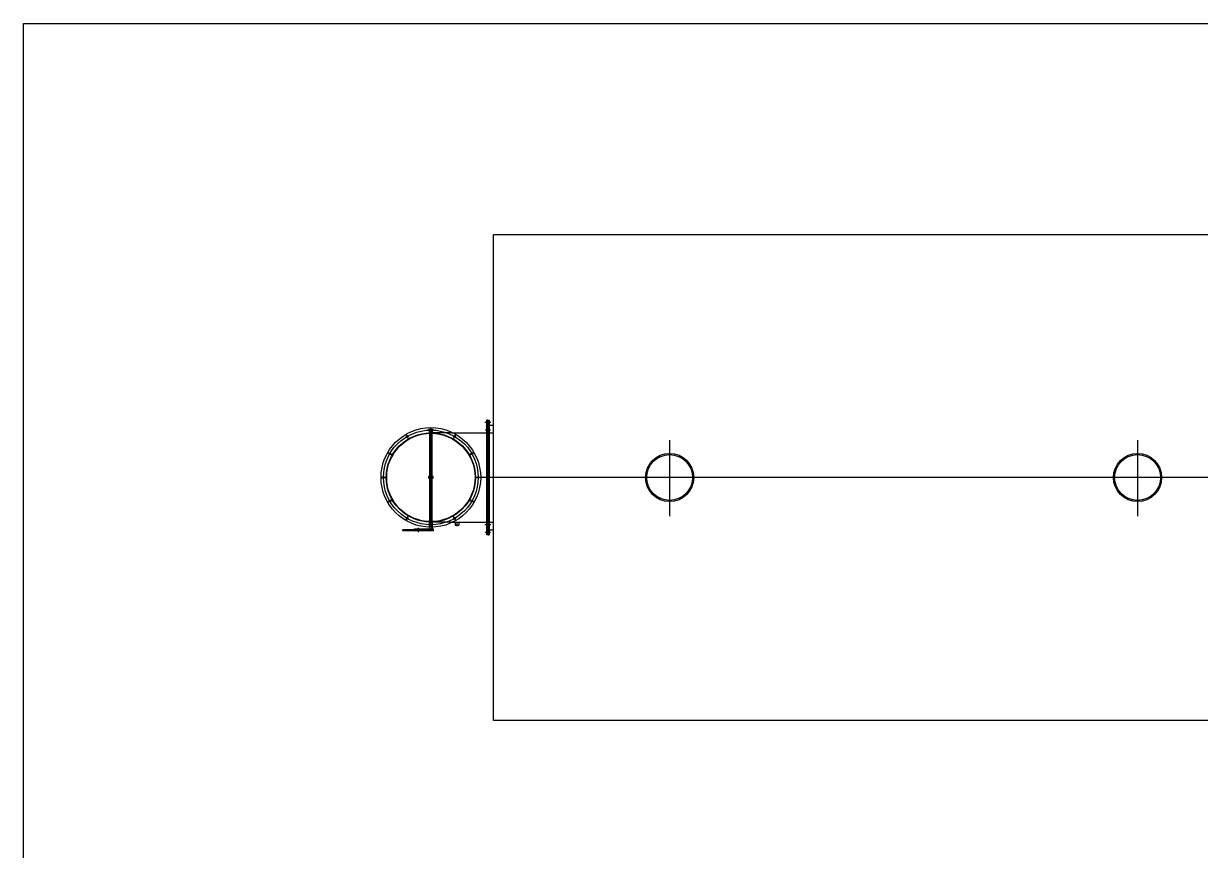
# Model space of a CAD drawing. Header units: millimetres. Extents: x -68052 to -33486, y 712065 to 715598.
# Drawn here: x -36703 to -34645, y 714152 to 715598 of the extents above; entities that cross this region are included whole.
import ezdxf

# ---------------------------------------------------------------- set-up
doc = ezdxf.new("R2010")
doc.units = ezdxf.units.MM
doc.header["$LTSCALE"] = 1000
doc.layers.add('__水系统-制冷机房水管', color=2, linetype='CONTINUOUS')
doc.layers.add('！冷热源机房设备', color=4, linetype='CONTINUOUS')

# ---------------------------------------------------------------- blocks, each defined once
blk = doc.blocks.new('wwe')
at = {"layer": '！冷热源机房设备', "color": 4}
for p, q in [((-36785.4, 716110.9), (-33835.4, 716110.9)), ((-36785.4, 714410.9), (-36785.4, 716110.9)), ((-36794.7, 715453.2), (-36815.2, 715453.2)), ((-36805.2, 715461.9), (-36808.1, 715461.9)), ((-36808.1, 715059.9), (-36808.1, 715461.9)), ((-36805.2, 715059.9), (-36805.2, 715461.9)), ((-36803.8, 715461.9), (-36800.9, 715461.9)), ((-36803.8, 715461.9), (-36803.8, 715059.9)), ((-36800.9, 715461.9), (-36800.9, 715059.9)), ((-36800.9, 715443.6), (-36785.4, 715443.6)), ((-37090.3, 715410), (-37083.2, 715397.6)), ((-37012.1, 715426.7), (-37012.1, 715428.3)), ((-36996.7, 715428.3), (-37012.1, 715428.3)), ((-36996.7, 715426.7), (-37012.1, 715426.7)), ((-37009.6, 715417.1), (-37009.6, 715426.7)), ((-37008.2, 715417.1), (-37008.2, 715426.7)), ((-37008, 715106.7), (-37008, 715415.5)), ((-37004.4, 715433.1), (-37004.4, 715418.7)), ((-37004.4, 715424.3), (-37004.4, 715091.7)), ((-37004.4, 715421.1), (-37004.4, 715406.7)), ((-36932.6, 715417.1), (-37004.4, 715417.1)), ((-37000.8, 715106.7), (-37000.8, 715415.5)), ((-36999.3, 715412.8), (-37000.8, 715412.8)), ((-37000.6, 715417.1), (-37000.6, 715426.7)), ((-36999.3, 715109.5), (-36999.3, 715412.8)), ((-36999.2, 715417.1), (-36999.2, 715426.7)), ((-36996.7, 715426.7), (-36996.7, 715428.3)), ((-36932.6, 715417.1), (-36808.1, 715417.1)), ((-36918.4, 715410), (-36925.6, 715397.6)), ((-36796.2, 715426.7), (-36814.3, 715426.7)), ((-36805.2, 715435.4), (-36808.1, 715435.4)), ((-36808.1, 715435.4), (-36808.1, 715086.9)), ((-36805.2, 715435.4), (-36805.2, 715086.9)), ((-36803.8, 715435.4), (-36800.9, 715435.4)), ((-36803.8, 715086.9), (-36803.8, 715435.4)), ((-36800.9, 715086.9), (-36800.9, 715435.4)), ((-36800.9, 715417.1), (-36785.4, 715417.1)), ((-36169.3, 715391.8), (-36169.3, 715125.1)), ((-34533, 715391.8), (-34533, 715125.1)), ((-37153.3, 715347.1), (-37140.9, 715339.9)), ((-36856.1, 715347.1), (-36868.5, 715339.9)), ((-37176.3, 715261.1), (-37162, 715261.1)), ((-33802.3, 715260.9), (-36845.3, 715260.9)), ((-37153.3, 715175.2), (-37140.9, 715182.3)), ((-36855.5, 715175.2), (-36867.9, 715182.3)), ((-37090.3, 715112.3), (-37083.2, 715124.7)), ((-36918.4, 715112.3), (-36925.6, 715124.7)), ((-37102.3, 715074.9), (-37102.3, 715077.8)), ((-36995.3, 715077.8), (-37102.3, 715077.8)), ((-36995.3, 715074.9), (-37102.3, 715074.9)), ((-37062, 715078.3), (-37062, 715081.1)), ((-37062, 715081.1), (-36995.3, 715081.1)), ((-37062, 715078.3), (-36995.3, 715078.3)), ((-37048.5, 715084.3), (-37048.5, 715069.3)), ((-37009.6, 715087), (-37009.6, 715105.1)), ((-37009.6, 715081.1), (-37009.6, 715087)), ((-37008.3, 715087), (-37008.3, 715105.1)), ((-37008.3, 715081.1), (-37008.3, 715087)), ((-36932.6, 715105.1), (-37004.4, 715105.1)), ((-37004.4, 715101.2), (-37004.4, 715103.6)), ((-37004.4, 715089.2), (-37004.4, 715103.6)), ((-36999.3, 715109.5), (-37000.8, 715109.5)), ((-37000.5, 715087), (-37000.5, 715105.1)), ((-37000.5, 715081.1), (-37000.5, 715087)), ((-36999.2, 715087), (-36999.2, 715105.1)), ((-36999.2, 715081.1), (-36999.2, 715087)), ((-36995.3, 715078.3), (-36995.3, 715081.1)), ((-36995.3, 715074.9), (-36995.3, 715077.8)), ((-36932.6, 715105.1), (-36808.1, 715105.1)), ((-36919.8, 715105.1), (-36919.8, 715093.9)), ((-36919.8, 715093.9), (-36906.4, 715093.9)), ((-36913.1, 715104.6), (-36913.1, 715090.8)), ((-36906.4, 715104.6), (-36906.4, 715093.9)), ((-36794.7, 715095.5), (-36815.2, 715095.5)), ((-36805.2, 715086.9), (-36808.1, 715086.9)), ((-36803.8, 715086.9), (-36800.9, 715086.9)), ((-36800.9, 715105.1), (-36785.4, 715105.1)), ((-36800.9, 715078.2), (-36785.4, 715078.2)), ((-36796.2, 715068.6), (-36814.3, 715068.6)), ((-36805.2, 715059.9), (-36808.1, 715059.9)), ((-36803.8, 715059.9), (-36800.9, 715059.9)), ((-33835.4, 714410.9), (-36785.4, 714410.9))]:
    blk.add_line(p, q, dxfattribs=at)
blk.add_lwpolyline([(-38428.8, 716848.5), (-31995.3, 716848.5), (-31995.3, 712075), (-38428.8, 712075)], close=True, dxfattribs=at)
for centre, radius in [((-37004.4, 715261.1), 174.2), ((-37004.4, 715261.1), 165.6), ((-37004.4, 715261.1), 156), ((-37004.4, 715261.1), 154.5), ((-37087.2, 715404.6), 2.88), ((-37004.4, 715426.7), 2.88), ((-37004.4, 715414.7), 2.88), ((-36921.6, 715404.6), 2.88), ((-37147.8, 715343.9), 2.88), ((-36861, 715343.9), 2.88), ((-36169.3, 715260.9), 84.2), ((-36169.3, 715260.9), 80.1), ((-34533, 715260.9), 84.2), ((-34533, 715260.9), 80.1), ((-37170, 715261.1), 2.88), ((-37004.4, 715261.1), 7.2), ((-36839.3, 715261.1), 2.88), ((-37147.8, 715178.3), 2.88), ((-36861, 715178.3), 2.88), ((-37087.2, 715117.7), 2.88), ((-36921.6, 715117.7), 2.88), ((-37004.4, 715095.5), 2.88)]:
    blk.add_circle(centre, radius, dxfattribs=at)

msp = doc.modelspace()

# ---------------------------------------------------------------- block references
at = {"layer": '__水系统-制冷机房水管', "color": 9, "xscale": 0.5, "yscale": 0.5, "zscale": 0.5}
msp.add_blockref('wwe', (-17488.2, 357173.5), dxfattribs=at)

doc.saveas('drawing.dxf')
